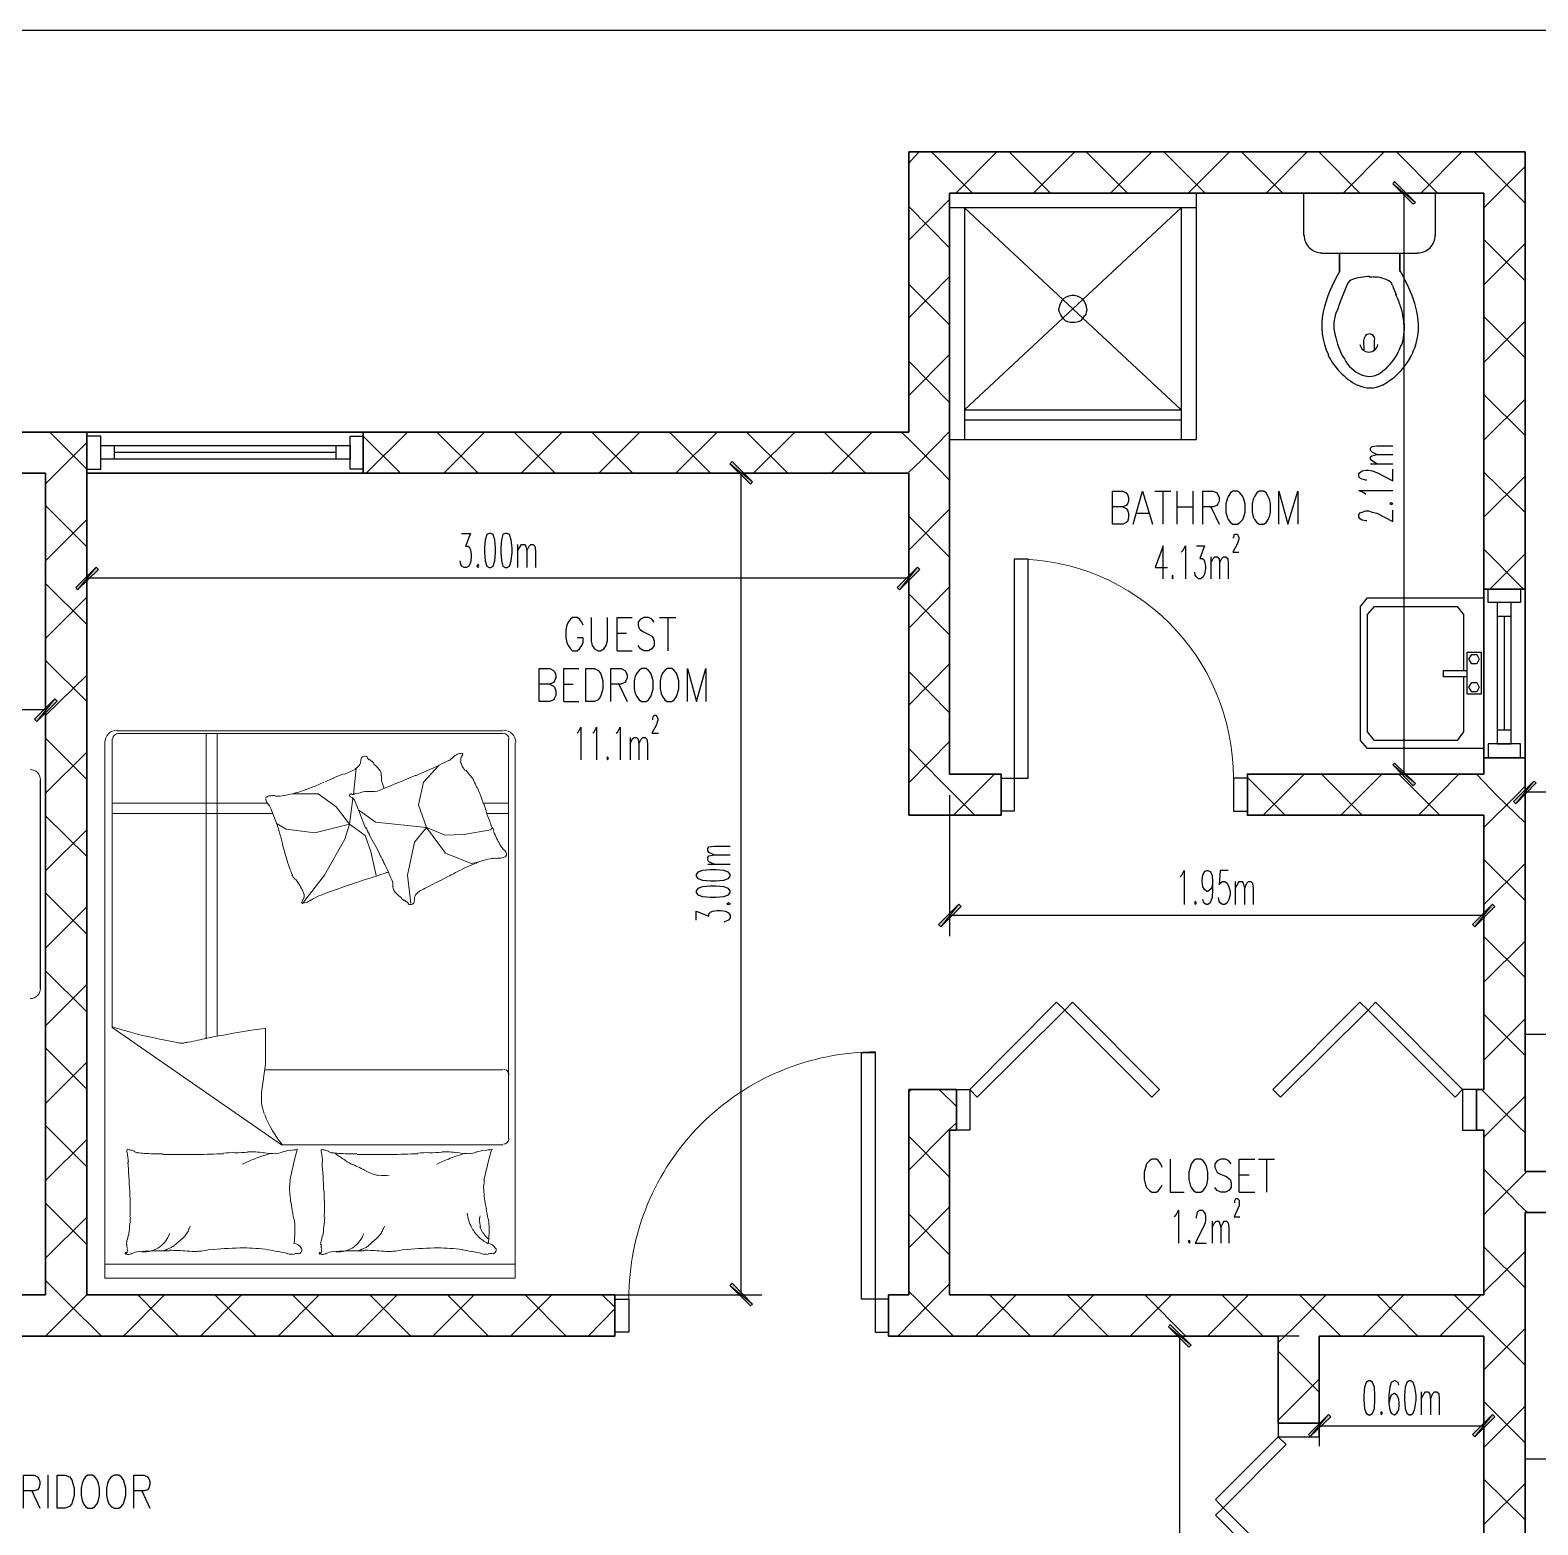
# Model space of a CAD drawing. Header units: millimetres. Extents: x -102235 to 28000, y -9692 to 28742.
# Drawn here: x -81317 to -70307, y 14596 to 25508 of the extents above; entities that cross this region are included whole.
import ezdxf

# ---------------------------------------------------------------- set-up
doc = ezdxf.new("R2010")
doc.units = ezdxf.units.MM
doc.header["$MEASUREMENT"] = 0
for name, color, linetype, lineweight in [('Drawing & Figure_Pen_No__1', 7, 'Continuous', 13), ('Drawing & Figure_Pen_No__141', 7, 'Continuous', 20), ('Drawing & Figure_Pen_No__41', 7, 'Continuous', 25), ('Drawing & Figure_Pen_No__7', 7, 'Continuous', 35)]:
    doc.layers.add(name, color=color, linetype=linetype, lineweight=lineweight)

msp = doc.modelspace()

# ---------------------------------------------------------------- hatches: boundary and pattern name
at = {"layer": 'Drawing & Figure_Pen_No__1', "linetype": 'Continuous', "lineweight": 0, "true_color": 0x000000}
for points in [[(-71200, 24251), (-71353, 24403), (-71365, 24386)], [(-71217, 24238), (-71200, 24251), (-71365, 24386)], [(-76043, 22210), (-76191, 22358), (-76208, 22341)], [(-76056, 22193), (-76043, 22210), (-76208, 22341)], [(-80835, 21588), (-80984, 21440), (-80971, 21423)], [(-80818, 21571), (-80835, 21588), (-80971, 21423)], [(-74985, 21440), (-74968, 21423), (-74837, 21588)], [(-74968, 21423), (-74820, 21571), (-74837, 21588)], [(-81284, 20479), (-81267, 20462), (-81136, 20627)], [(-81267, 20462), (-81119, 20610), (-81136, 20627)], [(-71353, 20157), (-71365, 20144), (-71200, 20009)], [(-71365, 20144), (-71217, 19992), (-71200, 20009)], [(-70337, 20026), (-70485, 19878), (-70468, 19861)], [(-70320, 20013), (-70337, 20026), (-70468, 19861)], [(-74536, 19128), (-74684, 18980), (-74667, 18963)], [(-74519, 19111), (-74536, 19128), (-74667, 18963)], [(-70785, 18980), (-70768, 18963), (-70637, 19128)], [(-70768, 18963), (-70620, 19111), (-70637, 19128)], [(-76191, 16360), (-76208, 16343), (-76043, 16207)], [(-76208, 16343), (-76056, 16195), (-76043, 16207)], [(-72839, 15907), (-72991, 16059), (-73004, 16042)], [(-72856, 15894), (-72839, 15907), (-73004, 16042)], [(-71835, 15403), (-71983, 15255), (-71971, 15238)], [(-71818, 15386), (-71835, 15403), (-71971, 15238)], [(-70785, 15255), (-70768, 15238), (-70637, 15403)], [(-70768, 15238), (-70620, 15386), (-70637, 15403)]]:
    msp.add_hatch(color=18, dxfattribs=at).paths.add_polyline_path(points)

# ---------------------------------------------------------------- linework, layer by layer
at = {"layer": 'Drawing & Figure_Pen_No__1', "linetype": 'Continuous', "flags": 128}
for points in [[(-71200, 24251), (-71365, 24386), (-71353, 24403)], [(-71217, 24238), (-71200, 24251), (-71365, 24386)], [(-76043, 22210), (-76208, 22341), (-76191, 22358)], [(-76056, 22193), (-76043, 22210), (-76208, 22341)], [(-80835, 21588), (-80971, 21423), (-80984, 21440)], [(-80818, 21571), (-80835, 21588), (-80971, 21423)], [(-74985, 21440), (-74968, 21423), (-74837, 21588)], [(-74968, 21423), (-74837, 21588), (-74820, 21571)], [(-81284, 20479), (-81267, 20462), (-81136, 20627)], [(-81267, 20462), (-81136, 20627), (-81119, 20610)], [(-71353, 20157), (-71365, 20144), (-71200, 20009)], [(-71365, 20144), (-71200, 20009), (-71217, 19992)], [(-70337, 20026), (-70468, 19861), (-70485, 19878)], [(-70320, 20013), (-70337, 20026), (-70468, 19861)], [(-74536, 19128), (-74667, 18963), (-74684, 18980)], [(-74519, 19111), (-74536, 19128), (-74667, 18963)], [(-70785, 18980), (-70768, 18963), (-70637, 19128)], [(-70768, 18963), (-70637, 19128), (-70620, 19111)], [(-76191, 16360), (-76208, 16343), (-76043, 16207)], [(-76208, 16343), (-76043, 16207), (-76056, 16195)], [(-72839, 15907), (-73004, 16042), (-72991, 16059)], [(-72856, 15894), (-72839, 15907), (-73004, 16042)], [(-71835, 15403), (-71971, 15238), (-71983, 15255)], [(-71818, 15386), (-71835, 15403), (-71971, 15238)], [(-70785, 15255), (-70768, 15238), (-70637, 15403)], [(-70768, 15238), (-70637, 15403), (-70620, 15386)]]:
    msp.add_lwpolyline(points, close=True, dxfattribs=at)
for points in [[(-72530, 20049, 0.414185), (-74128, 21647)], [(-80681, 20398, 0.414214), (-80772, 20307)], [(-80672, 20373, 0.414214), (-80713, 20333)], [(-77770, 20307, 0.414214), (-77861, 20398)], [(-77821, 20333, 0.414214), (-77861, 20373)], [(-78943, 20116, 0.296007), (-78901, 20179)], [(-78854, 20200, 0.296358), (-78884, 20206, 0.296358), (-78901, 20181)], [(-78846, 20187, 0.023181), (-78855, 20196)], [(-78848, 20188, 0.028797), (-78841, 20180)], [(-78838, 20183, 0.005727), (-78824, 20172)], [(-78807, 20158, 0.004362), (-78825, 20173)], [(-78776, 20120, 0.027523), (-78809, 20153)], [(-78331, 20143, 0.011241), (-78263, 20176)], [(-78263, 20174, 0.069404), (-78227, 20200)], [(-78196, 20222, 0.079743), (-78227, 20201)], [(-78167, 20229, 0.106412), (-78195, 20222)], [(-78177, 20171, 0.075546), (-78175, 20161)], [(-78172, 20192, 0.033519), (-78173, 20171)], [(-78173, 20163, 0.053477), (-78165, 20148)], [(-78163, 20209, 0.189932), (-78172, 20192)], [(-78156, 20222, 0.328628), (-78166, 20229)], [(-78164, 20210, 0.299554), (-78160, 20222)], [(-81242, 20036, 0.414214), (-81316, 20110)], [(-79098, 20050, 0.001512), (-79166, 20021)], [(-79030, 20079, 0.004746), (-79101, 20049)], [(-79027, 20075, 0.003835), (-78939, 20112)], [(-78758, 20096, 0.046219), (-78775, 20119)], [(-78754, 20065, 0.194133), (-78759, 20098)], [(-78753, 19965, 0.010786), (-78501, 20068)], [(-78750, 20064, 0.133742), (-78748, 20017)], [(-78168, 20145, 0.017835), (-78140, 20103)], [(-78135, 20105, 0.038392), (-78097, 20059)], [(-78077, 20030, 0.059512), (-78100, 20061)], [(-79491, 19916, 0.035464), (-79371, 19942)], [(-79373, 19941, 0.029441), (-79235, 19990)], [(-78978, 19932, 0.323551), (-78985, 19922, 0.323552), (-78978, 19912)], [(-78969, 19933, 0.103398), (-78977, 19931)], [(-78967, 19929, 0.053427), (-78952, 19929)], [(-78954, 19932, 0.030114), (-78908, 19941)], [(-78862, 19951, 0.031433), (-78906, 19942)], [(-78832, 19949, 0.053235), (-78863, 19948)], [(-78833, 19950, 0.055135), (-78804, 19951)], [(-78806, 19948, 0.056289), (-78755, 19961)], [(-78747, 20016, 0.005778), (-78732, 19972)], [(-78054, 19977, 0.035944), (-78078, 20027)], [(-77987, 19810, 0.011242), (-78051, 19978)], [(-79593, 19906, 0.255586), (-79599, 19898)], [(-79595, 19895, 0.223751), (-79586, 19870)], [(-79562, 19919, 0.081552), (-79594, 19908)], [(-79555, 19817, 0.101373), (-79588, 19868)], [(-79526, 19919, 0.071812), (-79560, 19919)], [(-79518, 19719, 0.005081), (-79557, 19820)], [(-79525, 19917, 0.069959), (-79490, 19917)], [(-78946, 19884, 0.224331), (-78974, 19909)], [(-79508, 19692, 0.019465), (-79517, 19719)], [(-77961, 19730, 0.006208), (-77988, 19807)], [(-77961, 19733, 0.010787), (-77945, 19689)], [(-79495, 19645, 0.010787), (-79508, 19691)], [(-79495, 19645, 0.006185), (-79474, 19567)], [(-78865, 19687, 0.033616), (-78839, 19636)], [(-78766, 19497, 0.01244), (-78840, 19634)], [(-77942, 19690, 0.019488), (-77931, 19664)], [(-77933, 19659, 0.005059), (-77887, 19562)], [(-79475, 19566, 0.011265), (-79423, 19392)], [(-78714, 19390, 0.008869), (-78767, 19497)], [(-77886, 19563, 0.101396), (-77849, 19516)], [(-77838, 19490, 0.223778), (-77849, 19514)], [(-77843, 19481, 0.255583), (-77838, 19490)], [(-79424, 19396, 0.035943), (-79403, 19343)], [(-78676, 19304, 0.011506), (-78713, 19388)], [(-78058, 19428, 0.029441), (-78191, 19368)], [(-77944, 19463, 0.035465), (-78061, 19428)], [(-77909, 19462, 0.069982), (-77944, 19460)], [(-77907, 19463, 0.071789), (-77872, 19466)], [(-77872, 19465, 0.081552), (-77841, 19478)], [(-79405, 19342, 0.059512), (-79384, 19310)], [(-79345, 19262, 0.038392), (-79380, 19310)], [(-78978, 19271, 0.00455), (-79153, 19209)], [(-78723, 19353, 0.01081), (-78982, 19269)], [(-78697, 19361, 0.025604), (-78720, 19356)], [(-78669, 19257, 0.133717), (-78675, 19305)], [(-78392, 19266, 0.004721), (-78324, 19300)], [(-78194, 19367, 0.001553), (-78258, 19333)], [(-79324, 19220, 0.017834), (-79348, 19264)], [(-79331, 19155, 0.189907), (-79320, 19172)], [(-79318, 19201, 0.053477), (-79324, 19216)], [(-79318, 19170, 0.033522), (-79316, 19191)], [(-79316, 19192, 0.075566), (-79317, 19202)], [(-79297, 19140, 0.079744), (-79264, 19159)], [(-79227, 19179, 0.06938), (-79264, 19157)], [(-79157, 19208, 0.011266), (-79227, 19180)], [(-78667, 19259, 0.194108), (-78659, 19227)], [(-78660, 19226, 0.046221), (-78641, 19205)], [(-78643, 19205, 0.027523), (-78606, 19174)], [(-78606, 19169, 0.004364), (-78588, 19155)], [(-78573, 19148, 0.00573), (-78587, 19158)], [(-78473, 19222, 0.296006), (-78511, 19156)], [(-78391, 19264, 0.003809), (-78475, 19222)], [(-79336, 19141, 0.328627), (-79327, 19133)], [(-79328, 19152, 0.299553), (-79332, 19141)], [(-79327, 19137, 0.106388), (-79298, 19141)], [(-78564, 19141, 0.028794), (-78572, 19148)], [(-78563, 19142, 0.023182), (-78553, 19133)], [(-78556, 19130, 0.296345), (-78526, 19127, 0.296346), (-78511, 19153)], [(-81316, 18438, 0.414214), (-81242, 18512)], [(-80714, 18231, 0.007862), (-80604, 18198)], [(-80601, 18197, 0.013135), (-80534, 18179)], [(-80534, 18178, 0.009589), (-80229, 18115)], [(-79833, 18185, 0.009492), (-80026, 18149)], [(-79597, 18222, 0.007887), (-79833, 18186)], [(-80233, 18114, 0.080684), (-80195, 18113)], [(-80193, 18116, 0.023829), (-80156, 18122)], [(-80027, 18148, 0.006615), (-80157, 18119)], [(-75144, 18049, 0.414214), (-76945, 16247)], [(-77821, 17882, 0.414214), (-77861, 17922)], [(-79625, 17772, 0.124044), (-79607, 17596)], [(-79604, 17593, 0.08527), (-79477, 17372)], [(-77861, 17376, 0.414214), (-77821, 17416)], [(-80609, 17334, 0.117016), (-80610, 17316)], [(-80599, 17243, 0.028339), (-80608, 17316)], [(-80604, 17338, 0.365635), (-80607, 17336)], [(-80577, 17331, 0.039737), (-80604, 17336)], [(-80551, 17320, 0.04831), (-80578, 17331)], [(-80549, 17318, 0.062976), (-80528, 17310)], [(-80530, 17315, 0.040578), (-80483, 17308)], [(-80483, 17308, 0.014359), (-80349, 17304)], [(-80347, 17300, 0.005464), (-80097, 17301)], [(-80097, 17300, 0.007141), (-79905, 17306)], [(-79905, 17310, 0.008774), (-79820, 17316)], [(-79727, 17317, 0.008172), (-79819, 17311)], [(-79615, 17311, 0.062495), (-79729, 17320)], [(-79626, 17287, 0.009731), (-79680, 17267)], [(-79572, 17305, 0.009731), (-79626, 17287)], [(-79613, 17314, 0.078634), (-79522, 17310)], [(-79524, 17305, 0.047829), (-79479, 17315)], [(-79419, 17331, 0.03448), (-79480, 17317)], [(-79365, 17336, 0.02359), (-79415, 17330)], [(-79366, 17335, 0.240128), (-79367, 17337, 0.240135), (-79369, 17338)], [(-79191, 17334, 0.117016), (-79192, 17316)], [(-79181, 17243, 0.028339), (-79190, 17316)], [(-79186, 17338, 0.365635), (-79188, 17336)], [(-79159, 17331, 0.039737), (-79186, 17336)], [(-79133, 17320, 0.04831), (-79160, 17331)], [(-79131, 17318, 0.062976), (-79109, 17310)], [(-79111, 17315, 0.040578), (-79065, 17308)], [(-79092, 17309, 0.016107), (-79014, 17256)], [(-79065, 17308, 0.014359), (-78931, 17304)], [(-78929, 17300, 0.005464), (-78679, 17301)], [(-78679, 17300, 0.007141), (-78487, 17306)], [(-78487, 17310, 0.008774), (-78402, 17316)], [(-78309, 17317, 0.008172), (-78401, 17311)], [(-78197, 17311, 0.062495), (-78311, 17320)], [(-78208, 17287, 0.009731), (-78262, 17267)], [(-78154, 17305, 0.009731), (-78208, 17287)], [(-78195, 17314, 0.078634), (-78104, 17310)], [(-78106, 17305, 0.047829), (-78061, 17315)], [(-78001, 17331, 0.03448), (-78062, 17317)], [(-77946, 17336, 0.02359), (-77997, 17330)], [(-77944, 17335, 0.240128), (-77944, 17337, 0.240135), (-77946, 17338)], [(-80590, 17032, 0.001963), (-80603, 17246)], [(-79724, 17249, 0.00798), (-79766, 17230)], [(-79680, 17267, 0.007955), (-79724, 17249)], [(-79172, 17032, 0.001963), (-79185, 17246)], [(-79015, 17255, 0.024597), (-78961, 17225)], [(-78961, 17228, 0.009468), (-78863, 17181)], [(-78863, 17178, 0.01594), (-78804, 17153)], [(-78305, 17249, 0.00798), (-78348, 17230)], [(-78262, 17267, 0.007955), (-78305, 17249)], [(-79424, 17071, 0.023302), (-79413, 16948)], [(-79417, 17110, 0.073042), (-79421, 17071)], [(-78804, 17155, 0.072535), (-78771, 17147)], [(-78768, 17148, 0.033305), (-78696, 17148)], [(-78006, 17071, 0.023302), (-77995, 16948)], [(-77999, 17110, 0.073042), (-78003, 17071)], [(-80587, 16964, 0.006209), (-80589, 17032)], [(-80588, 16845, 0.021814), (-80586, 16963)], [(-79169, 16964, 0.006209), (-79171, 17032)], [(-79170, 16845, 0.021814), (-79168, 16963)], [(-79411, 16947, 0.018314), (-79403, 16901)], [(-79392, 16828, 0.010978), (-79406, 16904)], [(-78125, 16872, 0.047517), (-78114, 16819)], [(-78031, 16853, 0.064155), (-78037, 16806)], [(-77993, 16947, 0.018314), (-77985, 16901)], [(-77973, 16828, 0.010978), (-77988, 16904)], [(-80598, 16706, 0.018818), (-80585, 16843)], [(-80172, 16727, 0.046796), (-80161, 16742)], [(-80164, 16743, 0.023181), (-80148, 16777)], [(-79383, 16760, 0.042282), (-79389, 16828)], [(-79389, 16653, 0.027211), (-79383, 16760)], [(-79180, 16706, 0.018818), (-79166, 16843)], [(-78754, 16727, 0.046796), (-78743, 16742)], [(-78745, 16743, 0.023181), (-78729, 16777)], [(-78114, 16819, 0.047542), (-78094, 16770)], [(-78094, 16770, 0.07738), (-78043, 16700)], [(-78033, 16806, 0.082132), (-78027, 16770)], [(-78032, 16771, 0.013232), (-78024, 16750)], [(-78024, 16753, 0.015461), (-78016, 16736)], [(-78014, 16736, 0.070294), (-77998, 16712)], [(-77965, 16760, 0.042282), (-77971, 16828)], [(-77971, 16653, 0.027211), (-77965, 16760)], [(-80608, 16677, 0.017331), (-80614, 16643)], [(-80610, 16646, 0.129694), (-80606, 16613)], [(-80607, 16677, 0.019321), (-80602, 16707)], [(-80432, 16596, 0.088143), (-80370, 16626)], [(-80370, 16626, 0.077549), (-80327, 16669)], [(-80327, 16669, 0.077548), (-80299, 16723)], [(-80293, 16618, 0.04867), (-80267, 16634)], [(-80265, 16635, 0.023686), (-80209, 16684)], [(-80208, 16684, 0.031218), (-80170, 16726)], [(-79336, 16613, 0.263365), (-79393, 16652)], [(-79190, 16677, 0.017331), (-79196, 16643)], [(-79192, 16646, 0.129694), (-79188, 16613)], [(-79189, 16677, 0.019321), (-79184, 16707)], [(-79014, 16596, 0.088143), (-78952, 16626)], [(-78952, 16626, 0.077549), (-78909, 16669)], [(-78909, 16669, 0.077548), (-78881, 16723)], [(-78870, 16618, 0.04867), (-78845, 16634)], [(-78847, 16635, 0.023686), (-78791, 16684)], [(-78790, 16684, 0.031218), (-78752, 16726)], [(-78043, 16700, 0.07738), (-77973, 16649)], [(-77996, 16708, 0.053693), (-77968, 16682)], [(-77918, 16613, 0.263365), (-77975, 16652)], [(-80616, 16584, 0.271073), (-80622, 16582, 0.271076), (-80623, 16576)], [(-80623, 16576, 0.215286), (-80620, 16572)], [(-80620, 16580, 0.363465), (-80608, 16586)], [(-80618, 16575, 0.07644), (-80604, 16571)], [(-80609, 16587, 0.191722), (-80609, 16610)], [(-80605, 16571, 0.153681), (-80571, 16579)], [(-80526, 16592, 0.111262), (-80571, 16577)], [(-80431, 16596, 0.014623), (-80526, 16590)], [(-80501, 16589, 0.08812), (-80432, 16596)], [(-80299, 16597, 0.010834), (-80429, 16595)], [(-80341, 16598, 0.027859), (-80293, 16619)], [(-80171, 16595, 0.018434), (-80299, 16601)], [(-80170, 16595, 0.032009), (-80096, 16593)], [(-80096, 16593, 0.033401), (-80056, 16597)], [(-79980, 16608, 0.017907), (-80056, 16597)], [(-79758, 16618, 0.026563), (-79980, 16606)], [(-79579, 16606, 0.032945), (-79758, 16618)], [(-79512, 16591, 0.035776), (-79580, 16605)], [(-79512, 16594, 0.031889), (-79436, 16578)], [(-79437, 16575, 0.036808), (-79390, 16571)], [(-79390, 16576, 0.049224), (-79354, 16579)], [(-79355, 16576, 0.23388), (-79335, 16591, 0.233879), (-79335, 16615)], [(-79198, 16584, 0.271073), (-79204, 16582, 0.271076), (-79205, 16576)], [(-79205, 16576, 0.215286), (-79202, 16572)], [(-79201, 16580, 0.363465), (-79189, 16586)], [(-79200, 16575, 0.07644), (-79186, 16571)], [(-79191, 16587, 0.191722), (-79191, 16610)], [(-79187, 16571, 0.153681), (-79153, 16579)], [(-79107, 16592, 0.111262), (-79153, 16577)], [(-79012, 16596, 0.014623), (-79108, 16590)], [(-79082, 16589, 0.08812), (-79014, 16596)], [(-78881, 16597, 0.010834), (-79011, 16595)], [(-78918, 16598, 0.027859), (-78871, 16619)], [(-78752, 16595, 0.018434), (-78881, 16601)], [(-78752, 16595, 0.032009), (-78678, 16593)], [(-78678, 16593, 0.033401), (-78638, 16597)], [(-78562, 16608, 0.017907), (-78637, 16597)], [(-78340, 16618, 0.026563), (-78562, 16606)], [(-78160, 16606, 0.032945), (-78340, 16618)], [(-78094, 16591, 0.035776), (-78162, 16605)], [(-78094, 16594, 0.031889), (-78018, 16578)], [(-78019, 16575, 0.036808), (-77972, 16571)], [(-77972, 16576, 0.049224), (-77936, 16579)], [(-77936, 16576, 0.23388), (-77917, 16591, 0.233879), (-77917, 16615)]]:
    msp.add_lwpolyline(points, format="xyb", dxfattribs=at)
at = {"layer": 'Drawing & Figure_Pen_No__141', "linetype": 'Continuous', "flags": 128}
for points in [[(-74900, 24538), (-74862, 24581)], [(-74862, 24581), (-74824, 24619)], [(-74435, 24318), (-74735, 24619)], [(-74557, 24318), (-74257, 24619)], [(-73867, 24318), (-74168, 24619)], [(-73990, 24318), (-73689, 24619)], [(-73304, 24318), (-73605, 24619)], [(-73427, 24318), (-73126, 24619)], [(-72737, 24318), (-73038, 24619)], [(-72860, 24318), (-72559, 24619)], [(-72170, 24318), (-72470, 24619)], [(-72292, 24318), (-71992, 24619)], [(-71607, 24318), (-71907, 24619)], [(-71729, 24318), (-71429, 24619)], [(-71039, 24318), (-71340, 24619)], [(-71162, 24318), (-70862, 24619)], [(-70586, 24433), (-70773, 24619)], [(-70701, 24212), (-70400, 24513)], [(-70400, 24246), (-70586, 24433)], [(-74900, 23975), (-74604, 24272)], [(-74604, 23920), (-74900, 24221)], [(-70400, 23679), (-70701, 23980)], [(-70701, 23649), (-70400, 23950)], [(-74900, 23408), (-74604, 23709)], [(-74604, 23357), (-74900, 23654)], [(-70400, 23116), (-70701, 23417)], [(-70701, 23082), (-70400, 23383)], [(-74900, 22841), (-74604, 23141)], [(-74604, 22790), (-74900, 23091)], [(-70400, 22549), (-70701, 22849)], [(-70701, 22515), (-70400, 22815)], [(-81039, 22439), (-81174, 22574)], [(-80903, 22574), (-78884, 22574)], [(-78863, 22274), (-78562, 22574)], [(-78046, 22274), (-78346, 22574)], [(-78295, 22274), (-77999, 22574)], [(-77483, 22274), (-77783, 22574)], [(-77732, 22274), (-77432, 22574)], [(-76915, 22274), (-77216, 22574)], [(-77165, 22274), (-76864, 22574)], [(-76348, 22274), (-76649, 22574)], [(-76602, 22274), (-76301, 22574)], [(-75785, 22274), (-76086, 22574)], [(-76035, 22274), (-75734, 22574)], [(-75218, 22274), (-75518, 22574)], [(-75467, 22274), (-75167, 22574)], [(-74871, 22494), (-74955, 22574)], [(-74900, 22282), (-74811, 22367), (-74604, 22578)], [(-81204, 22197), (-80903, 22498)], [(-78613, 22274), (-78884, 22545)], [(-74604, 22223), (-74693, 22316), (-74871, 22494)], [(-80903, 22303), (-81039, 22439)], [(-80903, 22274), (-78884, 22274)], [(-74904, 22274), (-74900, 22282)], [(-70400, 21986), (-70701, 22282)], [(-70701, 21952), (-70400, 22252)], [(-80903, 21736), (-81204, 22037)], [(-81204, 21634), (-80903, 21935)], [(-74900, 21711), (-74604, 22011)], [(-74604, 21660), (-74900, 21960)], [(-70413, 21427), (-70701, 21719)], [(-70658, 21427), (-70400, 21685)], [(-80903, 21169), (-81204, 21469)], [(-81204, 21067), (-80903, 21368)], [(-74900, 21143), (-74604, 21444)], [(-74604, 21093), (-74900, 21393)], [(-70701, 21427), (-70701, 20195)], [(-70400, 21427), (-70400, 20195)], [(-80903, 20606), (-81204, 20906)], [(-74900, 20580), (-74604, 20881)], [(-74604, 20525), (-74900, 20826)], [(-81204, 20504), (-80903, 20800)], [(-80683, 20394), (-77864, 20394)], [(-77864, 20373), (-80674, 20373)], [(-80031, 20373), (-80031, 18146)], [(-79951, 20373), (-79951, 18163)], [(-80903, 20038), (-81204, 20339)], [(-77775, 16398), (-80772, 16398), (-80772, 20305)], [(-80717, 20331), (-80717, 18227)], [(-77825, 17414), (-77825, 20331)], [(-77775, 20305), (-77775, 16398)], [(-74900, 20013), (-74604, 20314)], [(-74659, 20017), (-74900, 20263)], [(-81204, 19937), (-80903, 20237)], [(-78956, 19928), (-78935, 20119)], [(-78503, 20064), (-78333, 20140)], [(-78444, 20017), (-78333, 20140)], [(-74574, 19776), (-74274, 20077)], [(-72153, 19776), (-72428, 20051)], [(-72314, 19776), (-72013, 20077)], [(-71590, 19776), (-71886, 20077)], [(-71746, 19776), (-71446, 20077)], [(-71022, 19776), (-71323, 20077)], [(-71179, 19776), (-70883, 20077)], [(-70650, 19966), (-70756, 20077)], [(-79214, 19933), (-79400, 19933)], [(-79235, 19988), (-79172, 20017)], [(-79083, 19839), (-79214, 19933)], [(-78482, 19852), (-78444, 20017)], [(-74418, 19776), (-74659, 20017)], [(-70701, 19687), (-70464, 19924), (-70400, 19988)], [(-70400, 19721), (-70608, 19924), (-70650, 19966)], [(-80717, 19865), (-79591, 19865)], [(-79019, 19602), (-78985, 19712), (-79083, 19839)], [(-78985, 19712), (-78960, 19899)], [(-78867, 19683), (-78913, 19797), (-78947, 19882)], [(-78562, 19340), (-78511, 19581), (-78422, 19687), (-78482, 19852)], [(-78012, 19865), (-77825, 19865)], [(-80903, 19475), (-81204, 19772)], [(-80717, 19789), (-79544, 19789)], [(-79447, 19674), (-79519, 19717)], [(-78985, 19712), (-79239, 19649)], [(-78985, 19712), (-78871, 19628)], [(-78892, 19797), (-78918, 19814)], [(-78795, 19725), (-78892, 19797)], [(-78422, 19687), (-78795, 19725)], [(-77982, 19789), (-77825, 19789)], [(-81204, 19370), (-80903, 19670)], [(-79239, 19649), (-79447, 19674)], [(-79167, 19340), (-79019, 19602)], [(-78871, 19628), (-78829, 19513), (-78791, 19336)], [(-78283, 19501), (-78422, 19687), (-78287, 19632)], [(-78287, 19632), (-78151, 19636)], [(-78151, 19636), (-77952, 19670)], [(-77952, 19670), (-77948, 19683)], [(-78283, 19501), (-78096, 19425)], [(-78096, 19425), (-78046, 19433)], [(-70400, 19154), (-70701, 19454)], [(-70701, 19124), (-70400, 19425)], [(-79328, 19132), (-79167, 19340)], [(-78537, 19132), (-78562, 19340)], [(-78325, 19298), (-78261, 19331)], [(-80903, 18908), (-81204, 19209)], [(-81204, 18807), (-80903, 19107)], [(-70400, 18591), (-70701, 18891)], [(-70701, 18557), (-70400, 18857)], [(-80903, 18341), (-81204, 18641)], [(-81204, 18239), (-80903, 18540)], [(-70400, 18023), (-70701, 18324)], [(-70701, 17989), (-70400, 18290)], [(-79481, 17371), (-80717, 18227)], [(-79625, 17769), (-79599, 17960), (-79599, 18218)], [(-80903, 17778), (-81204, 18078)], [(-81204, 17672), (-80903, 17973)], [(-77864, 17918), (-79603, 17918)], [(-74900, 17752), (-74892, 17765)], [(-74892, 17765), (-74879, 17774)], [(-74553, 17651), (-74680, 17774)], [(-70692, 17748), (-70718, 17774)], [(-70701, 17426), (-70574, 17553), (-70400, 17727)], [(-70400, 17460), (-70434, 17490), (-70692, 17748)], [(-80903, 17211), (-81204, 17511)], [(-74608, 17481), (-74553, 17532)], [(-81204, 17109), (-80903, 17410)], [(-74900, 17185), (-74608, 17481)], [(-74604, 17134), (-74900, 17435)], [(-79481, 17371), (-77864, 17371)], [(-79366, 17333), (-79383, 17274), (-79421, 17109)], [(-77948, 17333), (-77965, 17274), (-78003, 17109)], [(-70455, 16944), (-70481, 16973), (-70701, 17194)], [(-70413, 17151), (-70387, 17177)], [(-70701, 16859), (-70675, 16889), (-70413, 17151)], [(-80903, 16643), (-81204, 16944)], [(-74900, 16618), (-74604, 16918)], [(-74604, 16567), (-74900, 16868)], [(-70383, 16876), (-70455, 16944)], [(-81204, 16542), (-80903, 16842)], [(-70400, 16326), (-70701, 16626)], [(-70701, 16296), (-70400, 16592)], [(-77775, 16499), (-80772, 16499)], [(-81034, 16211), (-81204, 16381)], [(-74849, 16250), (-74900, 16300)], [(-74756, 16203), (-74604, 16355)], [(-81204, 15974), (-81051, 16127), (-80903, 16275)], [(-80797, 15974), (-81034, 16211)], [(-80636, 15974), (-80336, 16275)], [(-80234, 15974), (-80531, 16275)], [(-80073, 15974), (-79773, 16275)], [(-79667, 15974), (-79968, 16275)], [(-79506, 15974), (-79206, 16275)], [(-79100, 15974), (-79400, 16275)], [(-78939, 15974), (-78638, 16275)], [(-78537, 15974), (-78837, 16275)], [(-78376, 15974), (-78075, 16275)], [(-77969, 15974), (-78270, 16275)], [(-77809, 15974), (-77508, 16275)], [(-77402, 15974), (-77703, 16275)], [(-77047, 16186), (-77140, 16275)], [(-74981, 15974), (-74756, 16203)], [(-74574, 15974), (-74752, 16152), (-74849, 16250)], [(-74413, 15974), (-74117, 16275)], [(-74011, 15974), (-74312, 16275)], [(-73850, 15974), (-73550, 16275)], [(-73444, 15974), (-73745, 16275)], [(-73283, 15974), (-72983, 16275)], [(-72877, 15974), (-73177, 16275)], [(-72720, 15974), (-72419, 16275)], [(-72314, 15974), (-72614, 16275)], [(-72102, 16025), (-72051, 16076), (-71852, 16275)], [(-71746, 15974), (-72047, 16275)], [(-71586, 15974), (-71285, 16275)], [(-71183, 15974), (-71480, 16275)], [(-71022, 15974), (-70722, 16275)], [(-70675, 16034), (-70917, 16275)], [(-77241, 15974), (-77047, 16173)], [(-72204, 15928), (-72102, 16025)], [(-70701, 15729), (-70400, 16029)], [(-70400, 15763), (-70675, 16034)], [(-71903, 15564), (-72204, 15864)], [(-72204, 15361), (-71903, 15661)], [(-70400, 15195), (-70701, 15496)], [(-70701, 15162), (-70400, 15462)], [(-70400, 14632), (-70701, 14929)], [(-70701, 14599), (-70400, 14899)]]:
    msp.add_lwpolyline(points, dxfattribs=at)
at = {"layer": 'Drawing & Figure_Pen_No__41', "linetype": 'Continuous', "flags": 128}
for points in [[(-98002, 25508), (-66302, 25508)], [(-72017, 24009), (-72017, 24318), (-71056, 24318), (-71056, 24009)], [(-70853, 24318), (-71433, 24318)], [(-71285, 24318), (-71285, 20077)], [(-72800, 24212), (-74604, 24212)], [(-74494, 24212), (-74494, 22519)], [(-72911, 24212), (-74494, 22735), (-72911, 22735), (-74494, 24212)], [(-72911, 24212), (-72911, 22519)], [(-71188, 23878), (-71886, 23878)], [(-71755, 23747), (-71755, 23878)], [(-71315, 23747), (-71315, 23878), (-71755, 23878), (-71755, 23747)], [(-71315, 23878), (-71315, 23747)], [(-71514, 23704), (-71539, 23704)], [(-71581, 23247), (-71577, 23167)], [(-71501, 23171), (-71501, 23247)], [(-74494, 22663), (-72911, 22663)], [(-80700, 22375), (-80700, 22477)], [(-79083, 22375), (-79083, 22477)], [(-71484, 22409), (-71518, 22426), (-71530, 22439), (-71530, 22456), (-71518, 22468), (-71484, 22473), (-71365, 22473)], [(-80700, 22426), (-79083, 22426)], [(-71484, 22341), (-71518, 22363), (-71530, 22371), (-71530, 22392), (-71518, 22401), (-71484, 22409), (-71365, 22409)], [(-82402, 22274), (-81204, 22274), (-81204, 16275)], [(-77220, 22274), (-75975, 22274)], [(-76124, 16275), (-76124, 22274)], [(-71556, 22223), (-71564, 22223), (-71590, 22231), (-71602, 22236), (-71615, 22248), (-71615, 22274), (-71602, 22282), (-71590, 22291), (-71564, 22295), (-71543, 22295), (-71518, 22291), (-71484, 22278), (-71365, 22219), (-71365, 22303)], [(-71530, 22341), (-71365, 22341)], [(-73338, 22028), (-73313, 22015), (-73304, 22003), (-73296, 21982), (-73296, 21948), (-73304, 21922), (-73313, 21914), (-73338, 21901), (-73414, 21901), (-73414, 22142), (-73338, 22142), (-73313, 22130), (-73304, 22117), (-73296, 22096), (-73296, 22070), (-73304, 22049), (-73313, 22037), (-73338, 22028), (-73414, 22028)], [(-73262, 21901), (-73194, 22142), (-73122, 21901)], [(-73105, 22142), (-72987, 22142)], [(-73046, 22142), (-73046, 21901)], [(-72944, 22142), (-72944, 21901)], [(-72826, 22142), (-72826, 21901)], [(-72754, 21901), (-72754, 22142), (-72678, 22142), (-72652, 22130), (-72644, 22117), (-72635, 22096), (-72635, 22070), (-72644, 22049), (-72652, 22037), (-72678, 22028), (-72754, 22028)], [(-72199, 21901), (-72199, 22142), (-72132, 21901), (-72060, 22142), (-72060, 21901)], [(-71564, 22117), (-71577, 22130), (-71615, 22147), (-71365, 22147)], [(-81204, 22125), (-81204, 20394)], [(-80903, 22125), (-80903, 21355)], [(-74900, 22125), (-74900, 21355)], [(-72944, 22028), (-72826, 22028)], [(-72695, 22028), (-72635, 21901)], [(-73237, 21982), (-73148, 21982)], [(-71556, 21926), (-71564, 21926), (-71590, 21931), (-71602, 21939), (-71615, 21952), (-71615, 21973), (-71602, 21986), (-71590, 21990), (-71564, 21998), (-71543, 21998), (-71518, 21990), (-71484, 21982), (-71365, 21922), (-71365, 22003)], [(-78168, 21833), (-78101, 21833), (-78139, 21740), (-78118, 21740), (-78109, 21728), (-78101, 21715), (-78096, 21681), (-78096, 21656), (-78101, 21622), (-78113, 21596), (-78130, 21584), (-78147, 21584), (-78168, 21596), (-78173, 21609), (-78177, 21634)], [(-72530, 21799), (-72530, 21804), (-72525, 21816), (-72525, 21825), (-72517, 21829), (-72504, 21829), (-72500, 21825), (-72496, 21816), (-72491, 21804), (-72491, 21791), (-72496, 21778), (-72500, 21761), (-72534, 21698), (-72491, 21698)], [(-77758, 21753), (-77758, 21584)], [(-77758, 21706), (-77737, 21740), (-77728, 21753), (-77707, 21753), (-77698, 21740), (-77690, 21706), (-77690, 21584)], [(-77690, 21706), (-77673, 21740), (-77660, 21753), (-77643, 21753), (-77631, 21740), (-77626, 21706), (-77626, 21584)], [(-73042, 21503), (-73042, 21744), (-73101, 21584), (-73012, 21584)], [(-72911, 21698), (-72898, 21711), (-72881, 21744), (-72881, 21503)], [(-72800, 21744), (-72741, 21744), (-72775, 21651), (-72758, 21651), (-72745, 21643), (-72741, 21630), (-72733, 21596), (-72733, 21575), (-72741, 21537), (-72750, 21516), (-72767, 21503), (-72784, 21503), (-72800, 21516), (-72809, 21529), (-72813, 21550)], [(-72695, 21664), (-72695, 21503)], [(-72695, 21617), (-72678, 21651), (-72665, 21664), (-72648, 21664), (-72635, 21651), (-72631, 21617), (-72631, 21503)], [(-72631, 21617), (-72614, 21651), (-72602, 21664), (-72585, 21664), (-72572, 21651), (-72568, 21617), (-72568, 21503)], [(-74900, 21507), (-80903, 21507)], [(-70849, 20788), (-70849, 20386), (-70895, 20322), (-71501, 20322), (-71552, 20386), (-71552, 21241), (-71501, 21300), (-70895, 21300), (-70849, 21241), (-70849, 20834)], [(-77279, 21164), (-77288, 21186), (-77305, 21207), (-77322, 21220), (-77356, 21220), (-77372, 21207), (-77389, 21186), (-77398, 21164), (-77406, 21131), (-77406, 21071), (-77398, 21037), (-77389, 21016), (-77372, 20991), (-77356, 20978), (-77322, 20978), (-77305, 20991), (-77288, 21016), (-77279, 21037), (-77279, 21071), (-77322, 21071)], [(-77220, 21220), (-77220, 21050), (-77212, 21016), (-77195, 20991), (-77169, 20978), (-77152, 20978), (-77127, 20991), (-77110, 21016), (-77102, 21050), (-77102, 21220)], [(-77030, 20978), (-77030, 21220), (-76920, 21220)], [(-76759, 21186), (-76776, 21207), (-76801, 21220), (-76835, 21220), (-76860, 21207), (-76877, 21186), (-76877, 21164), (-76869, 21139), (-76860, 21131), (-76843, 21118), (-76793, 21093), (-76776, 21084), (-76767, 21071), (-76759, 21050), (-76759, 21016), (-76776, 20991), (-76801, 20978), (-76835, 20978), (-76860, 20991), (-76877, 21016)], [(-76721, 21220), (-76602, 21220)], [(-76661, 21220), (-76661, 20978)], [(-70502, 21228), (-70603, 21228)], [(-70553, 21228), (-70553, 20398)], [(-77030, 21105), (-76962, 21105)], [(-77030, 20978), (-76920, 20978)], [(-77521, 20733), (-77495, 20720), (-77487, 20712), (-77478, 20686), (-77478, 20652), (-77487, 20631), (-77495, 20618), (-77521, 20606), (-77601, 20606), (-77601, 20847), (-77521, 20847), (-77495, 20834), (-77487, 20826), (-77478, 20800), (-77478, 20779), (-77487, 20758), (-77495, 20745), (-77521, 20733), (-77601, 20733)], [(-77419, 20606), (-77419, 20847), (-77309, 20847)], [(-77076, 20606), (-77076, 20847), (-77000, 20847), (-76975, 20834), (-76966, 20826), (-76958, 20800), (-76958, 20779), (-76966, 20758), (-76975, 20745), (-77000, 20733), (-77076, 20733)], [(-76517, 20606), (-76517, 20847), (-76450, 20606), (-76382, 20847), (-76382, 20606)], [(-70824, 20788), (-70997, 20788), (-70997, 20834), (-70824, 20834)], [(-77419, 20733), (-77351, 20733)], [(-77017, 20733), (-76958, 20606)], [(-77419, 20606), (-77309, 20606)], [(-81204, 20546), (-87202, 20546)], [(-76771, 20474), (-76771, 20483), (-76767, 20496), (-76763, 20500), (-76759, 20508), (-76746, 20508), (-76742, 20500), (-76737, 20496), (-76733, 20483), (-76733, 20470), (-76737, 20458), (-76742, 20436), (-76776, 20377), (-76729, 20377)], [(-77322, 20377), (-77313, 20386), (-77296, 20419), (-77296, 20182)], [(-77207, 20377), (-77199, 20386), (-77182, 20419), (-77182, 20182)], [(-77038, 20377), (-77025, 20386), (-77008, 20419), (-77008, 20182)], [(-70502, 20398), (-70603, 20398)], [(-76936, 20343), (-76936, 20182)], [(-76936, 20297), (-76920, 20331), (-76907, 20343), (-76890, 20343), (-76877, 20331), (-76873, 20297), (-76873, 20182)], [(-76873, 20297), (-76856, 20331), (-76843, 20343), (-76826, 20343), (-76814, 20331), (-76809, 20297), (-76809, 20182)], [(-70853, 20077), (-71433, 20077)], [(-70400, 19327), (-70400, 20093)], [(-81242, 18510), (-81242, 20034)], [(-66603, 19945), (-70400, 19945)], [(-74604, 19924), (-74604, 18895)], [(-70701, 19624), (-70701, 18895)], [(-76323, 19488), (-76361, 19505), (-76369, 19518), (-76369, 19535), (-76361, 19547), (-76323, 19552), (-76204, 19552)], [(-76323, 19420), (-76361, 19437), (-76369, 19450), (-76369, 19467), (-76361, 19480), (-76323, 19488), (-76204, 19488)], [(-76369, 19420), (-76204, 19420)], [(-72919, 19327), (-72906, 19340), (-72889, 19374), (-72889, 19124)], [(-72682, 19293), (-72686, 19255), (-72699, 19234), (-72716, 19221), (-72724, 19221), (-72741, 19234), (-72754, 19255), (-72758, 19293), (-72758, 19306), (-72754, 19340), (-72741, 19365), (-72724, 19374), (-72716, 19374), (-72699, 19365), (-72686, 19340), (-72682, 19293), (-72682, 19234), (-72686, 19175), (-72699, 19137), (-72716, 19124), (-72729, 19124), (-72745, 19137), (-72754, 19162)], [(-72568, 19374), (-72627, 19374), (-72635, 19268), (-72627, 19281), (-72610, 19293), (-72593, 19293), (-72576, 19281), (-72563, 19255), (-72555, 19221), (-72555, 19196), (-72563, 19162), (-72576, 19137), (-72593, 19124), (-72610, 19124), (-72627, 19137), (-72635, 19149), (-72640, 19175)], [(-72517, 19293), (-72517, 19124)], [(-72517, 19243), (-72496, 19281), (-72487, 19293), (-72466, 19293), (-72458, 19281), (-72449, 19243), (-72449, 19124)], [(-72449, 19243), (-72432, 19281), (-72419, 19293), (-72403, 19293), (-72390, 19281), (-72386, 19243), (-72386, 19124)], [(-76454, 19010), (-76454, 19077), (-76361, 19039), (-76361, 19056), (-76348, 19069), (-76335, 19077), (-76301, 19082), (-76276, 19082), (-76238, 19077), (-76217, 19065), (-76204, 19048), (-76204, 19027), (-76217, 19010), (-76229, 19005), (-76251, 18997)], [(-70701, 19044), (-74604, 19044)], [(-66603, 18176), (-70400, 18176)], [(-73050, 17206), (-73059, 17232), (-73076, 17253), (-73093, 17266), (-73126, 17266), (-73143, 17253), (-73165, 17232), (-73173, 17206), (-73181, 17172), (-73181, 17117), (-73173, 17079), (-73165, 17058), (-73143, 17037), (-73126, 17024), (-73093, 17024), (-73076, 17037), (-73059, 17058), (-73050, 17079)], [(-72991, 17266), (-72991, 17024), (-72889, 17024)], [(-72546, 17232), (-72563, 17253), (-72589, 17266), (-72623, 17266), (-72648, 17253), (-72665, 17232), (-72665, 17206), (-72657, 17185), (-72648, 17172), (-72631, 17160), (-72580, 17139), (-72563, 17126), (-72555, 17117), (-72546, 17092), (-72546, 17058), (-72563, 17037), (-72589, 17024), (-72623, 17024), (-72648, 17037), (-72665, 17058)], [(-72487, 17024), (-72487, 17266), (-72373, 17266)], [(-72348, 17266), (-72229, 17266)], [(-72288, 17266), (-72288, 17024)], [(-72487, 17151), (-72415, 17151)], [(-72521, 16948), (-72521, 16952), (-72521, 16965), (-72517, 16969), (-72513, 16978), (-72500, 16978), (-72491, 16969), (-72487, 16965), (-72487, 16952), (-72487, 16940), (-72487, 16927), (-72496, 16910), (-72525, 16846), (-72483, 16846)], [(-72487, 17024), (-72373, 17024)], [(-72961, 16846), (-72949, 16859), (-72932, 16893), (-72932, 16652)], [(-72800, 16834), (-72800, 16846), (-72796, 16868), (-72792, 16880), (-72779, 16893), (-72754, 16893), (-72745, 16880), (-72737, 16868), (-72733, 16846), (-72733, 16825), (-72737, 16800), (-72750, 16766), (-72809, 16652), (-72729, 16652)], [(-72686, 16813), (-72686, 16652)], [(-72686, 16766), (-72669, 16800), (-72657, 16813), (-72640, 16813), (-72631, 16800), (-72623, 16766), (-72623, 16652)], [(-72623, 16766), (-72606, 16800), (-72597, 16813), (-72580, 16813), (-72568, 16800), (-72563, 16766), (-72563, 16652)], [(-81204, 16275), (-83600, 16275)], [(-77220, 16275), (-75975, 16275)], [(-72051, 15974), (-73071, 15974)], [(-72923, 15974), (-72923, 12478)], [(-71903, 15826), (-71903, 15170)], [(-70701, 15826), (-70701, 15170)], [(-71323, 15615), (-71327, 15636), (-71348, 15648), (-71357, 15648), (-71378, 15636), (-71387, 15602), (-71395, 15543), (-71395, 15483), (-71387, 15437), (-71378, 15411), (-71357, 15399), (-71353, 15399), (-71336, 15411), (-71323, 15437), (-71319, 15471), (-71319, 15483), (-71323, 15517), (-71336, 15543), (-71353, 15555), (-71357, 15555), (-71378, 15543), (-71387, 15517), (-71395, 15483)], [(-71158, 15568), (-71158, 15399)], [(-71158, 15517), (-71137, 15555), (-71128, 15568), (-71107, 15568), (-71099, 15555), (-71090, 15517), (-71090, 15399)], [(-71090, 15517), (-71073, 15555), (-71061, 15568), (-71044, 15568), (-71031, 15555), (-71027, 15517), (-71027, 15399)], [(-71903, 15318), (-70701, 15318)], [(-81365, 14717), (-81365, 14958), (-81288, 14958), (-81263, 14946), (-81254, 14933), (-81246, 14912), (-81246, 14891), (-81254, 14865), (-81263, 14853), (-81288, 14844), (-81365, 14844)], [(-81187, 14958), (-81187, 14717)], [(-80560, 14717), (-80560, 14958), (-80484, 14958), (-80459, 14946), (-80450, 14933), (-80442, 14912), (-80442, 14891), (-80450, 14865), (-80459, 14853), (-80484, 14844), (-80560, 14844)], [(-81305, 14844), (-81246, 14717)], [(-80501, 14844), (-80442, 14717)]]:
    msp.add_lwpolyline(points, dxfattribs=at)
for points in [[(-72800, 24318), (-74604, 24318), (-74604, 22519), (-72800, 22519)], [(-73702, 23374), (-73719, 23374), (-73740, 23379), (-73757, 23387), (-73770, 23400), (-73783, 23417), (-73791, 23429), (-73800, 23450), (-73804, 23467), (-73800, 23489), (-73795, 23506), (-73787, 23522), (-73778, 23539), (-73766, 23552), (-73749, 23561), (-73732, 23569), (-73711, 23573), (-73694, 23573), (-73673, 23569), (-73656, 23561), (-73639, 23552), (-73626, 23539), (-73618, 23522), (-73609, 23506), (-73605, 23489), (-73601, 23467), (-73605, 23450), (-73609, 23429), (-73622, 23417), (-73634, 23400), (-73647, 23387), (-73664, 23379), (-73685, 23374)], [(-80801, 22545), (-80903, 22545), (-80903, 22303), (-80801, 22303)], [(-80801, 22375), (-80801, 22477), (-78981, 22477), (-78981, 22375)], [(-78981, 22545), (-78884, 22545), (-78884, 22303), (-78981, 22303)], [(-72534, 22142), (-72551, 22130), (-72568, 22104), (-72576, 22083), (-72585, 22049), (-72585, 21990), (-72576, 21956), (-72568, 21935), (-72551, 21914), (-72534, 21901), (-72500, 21901), (-72483, 21914), (-72462, 21935), (-72453, 21956), (-72445, 21990), (-72445, 22049), (-72453, 22083), (-72462, 22104), (-72483, 22130), (-72500, 22142)], [(-72343, 22142), (-72360, 22130), (-72377, 22104), (-72386, 22083), (-72394, 22049), (-72394, 21990), (-72386, 21956), (-72377, 21935), (-72360, 21914), (-72343, 21901), (-72309, 21901), (-72292, 21914), (-72276, 21935), (-72267, 21956), (-72259, 21990), (-72259, 22049), (-72267, 22083), (-72276, 22104), (-72292, 22130), (-72309, 22142)], [(-71387, 22049), (-71378, 22045), (-71365, 22049), (-71378, 22058)], [(-77965, 21833), (-77982, 21825), (-77995, 21787), (-77999, 21728), (-77999, 21694), (-77995, 21634), (-77982, 21596), (-77965, 21584), (-77952, 21584), (-77936, 21596), (-77923, 21634), (-77919, 21694), (-77919, 21728), (-77923, 21787), (-77936, 21825), (-77952, 21833)], [(-77847, 21833), (-77864, 21825), (-77876, 21787), (-77880, 21728), (-77880, 21694), (-77876, 21634), (-77864, 21596), (-77847, 21584), (-77834, 21584), (-77817, 21596), (-77804, 21634), (-77796, 21694), (-77796, 21728), (-77804, 21787), (-77817, 21825), (-77834, 21833)], [(-78046, 21609), (-78054, 21596), (-78046, 21584), (-78041, 21596)], [(-74130, 20047), (-74028, 20047), (-74028, 21647), (-74130, 21647)], [(-72974, 21529), (-72978, 21516), (-72974, 21503), (-72970, 21516)], [(-70701, 20263), (-71552, 20263), (-71602, 20322), (-71602, 21300), (-71552, 21363), (-70701, 21363)], [(-70671, 21330), (-70671, 21427), (-70434, 21427), (-70434, 21330)], [(-70502, 21330), (-70603, 21330), (-70603, 20297), (-70502, 20297)], [(-70722, 20661), (-70824, 20661), (-70824, 20966), (-70722, 20966)], [(-70735, 20915), (-70752, 20881), (-70790, 20881), (-70811, 20915), (-70790, 20949), (-70752, 20949)], [(-77258, 20606), (-77258, 20847), (-77195, 20847), (-77169, 20834), (-77152, 20813), (-77144, 20792), (-77135, 20758), (-77135, 20699), (-77144, 20665), (-77152, 20644), (-77169, 20618), (-77195, 20606)], [(-76852, 20847), (-76869, 20834), (-76886, 20813), (-76898, 20792), (-76907, 20758), (-76907, 20699), (-76898, 20665), (-76886, 20644), (-76869, 20618), (-76852, 20606), (-76818, 20606), (-76801, 20618), (-76784, 20644), (-76776, 20665), (-76767, 20699), (-76767, 20758), (-76776, 20792), (-76784, 20813), (-76801, 20834), (-76818, 20847)], [(-76666, 20847), (-76682, 20834), (-76699, 20813), (-76708, 20792), (-76716, 20758), (-76716, 20699), (-76708, 20665), (-76699, 20644), (-76682, 20618), (-76666, 20606), (-76632, 20606), (-76615, 20618), (-76598, 20644), (-76589, 20665), (-76581, 20699), (-76581, 20758), (-76589, 20792), (-76598, 20813), (-76615, 20834), (-76632, 20847)], [(-70752, 20678), (-70790, 20678), (-70811, 20712), (-70790, 20745), (-70752, 20745), (-70735, 20712)], [(-70671, 20297), (-70671, 20195), (-70434, 20195), (-70434, 20297)], [(-77102, 20204), (-77106, 20191), (-77102, 20182), (-77093, 20191)], [(-74130, 19806), (-74227, 19806), (-74227, 20047), (-74130, 20047)], [(-72530, 19806), (-72428, 19806), (-72428, 20047), (-72530, 20047)], [(-76454, 19331), (-76441, 19315), (-76407, 19302), (-76348, 19298), (-76310, 19298), (-76251, 19302), (-76217, 19315), (-76204, 19331), (-76204, 19344), (-76217, 19361), (-76251, 19374), (-76310, 19378), (-76348, 19378), (-76407, 19374), (-76441, 19361), (-76454, 19344)], [(-76454, 19213), (-76441, 19196), (-76407, 19183), (-76348, 19179), (-76310, 19179), (-76251, 19183), (-76217, 19196), (-76204, 19213), (-76204, 19226), (-76217, 19243), (-76251, 19255), (-76310, 19259), (-76348, 19259), (-76407, 19255), (-76441, 19243), (-76454, 19226)], [(-76229, 19128), (-76217, 19124), (-76204, 19128), (-76217, 19137)], [(-72809, 19149), (-72813, 19137), (-72809, 19124), (-72800, 19137)], [(-74456, 17774), (-74401, 17719), (-73761, 18354), (-73821, 18413)], [(-73071, 17774), (-73126, 17719), (-73761, 18354), (-73706, 18413)], [(-72242, 17774), (-72187, 17719), (-71547, 18354), (-71607, 18413)], [(-70857, 17774), (-70912, 17719), (-71547, 18354), (-71492, 18413)], [(-75146, 16245), (-75247, 16245), (-75247, 18045), (-75146, 18045)], [(-74456, 17477), (-74553, 17477), (-74553, 17774), (-74456, 17774)], [(-70857, 17477), (-70756, 17477), (-70756, 17774), (-70857, 17774)], [(-72805, 17266), (-72822, 17253), (-72839, 17232), (-72847, 17206), (-72856, 17172), (-72856, 17117), (-72847, 17079), (-72839, 17058), (-72822, 17037), (-72805, 17024), (-72767, 17024), (-72750, 17037), (-72733, 17058), (-72724, 17079), (-72716, 17117), (-72716, 17172), (-72724, 17206), (-72733, 17232), (-72750, 17253), (-72767, 17266)], [(-70400, 15077), (-70400, 16876), (-68601, 16876), (-68601, 15077)], [(-72851, 16673), (-72860, 16664), (-72851, 16652), (-72847, 16664)], [(-76945, 16004), (-77047, 16004), (-77047, 16245), (-76945, 16245)], [(-75146, 16004), (-75048, 16004), (-75048, 16245), (-75146, 16245)], [(-71543, 15648), (-71560, 15636), (-71573, 15602), (-71577, 15543), (-71577, 15509), (-71573, 15445), (-71560, 15411), (-71543, 15399), (-71530, 15399), (-71514, 15411), (-71501, 15445), (-71497, 15509), (-71497, 15543), (-71501, 15602), (-71514, 15636), (-71530, 15648)], [(-71247, 15648), (-71264, 15636), (-71276, 15602), (-71281, 15543), (-71281, 15509), (-71276, 15445), (-71264, 15411), (-71247, 15399), (-71234, 15399), (-71217, 15411), (-71205, 15445), (-71196, 15509), (-71196, 15543), (-71205, 15602), (-71217, 15636), (-71234, 15648)], [(-71450, 15424), (-71454, 15411), (-71450, 15399), (-71442, 15411)], [(-71903, 15238), (-71903, 15339), (-72204, 15339), (-72204, 15238)], [(-72204, 15238), (-72144, 15183), (-72606, 14721), (-72661, 14781)], [(-81119, 14717), (-81119, 14958), (-81060, 14958), (-81030, 14946), (-81013, 14925), (-81005, 14899), (-80996, 14865), (-80996, 14810), (-81005, 14776), (-81013, 14751), (-81030, 14730), (-81060, 14717)], [(-80895, 14958), (-80912, 14946), (-80928, 14925), (-80937, 14899), (-80945, 14865), (-80945, 14810), (-80937, 14776), (-80928, 14751), (-80912, 14730), (-80895, 14717), (-80861, 14717), (-80844, 14730), (-80827, 14751), (-80818, 14776), (-80810, 14810), (-80810, 14865), (-80818, 14899), (-80827, 14925), (-80844, 14946), (-80861, 14958)], [(-80704, 14958), (-80725, 14946), (-80742, 14925), (-80751, 14899), (-80759, 14865), (-80759, 14810), (-80751, 14776), (-80742, 14751), (-80725, 14730), (-80704, 14717), (-80670, 14717), (-80653, 14730), (-80636, 14751), (-80628, 14776), (-80619, 14810), (-80619, 14865), (-80628, 14899), (-80636, 14925), (-80653, 14946), (-80670, 14958)], [(-72204, 14205), (-72144, 14264), (-72606, 14721), (-72661, 14666)]]:
    msp.add_lwpolyline(points, close=True, dxfattribs=at)
for points in [[(-72013, 24011, 0.414214), (-71884, 23882)], [(-71185, 23882, 0.414214), (-71056, 24011)], [(-71752, 23749, 0.082373), (-71874, 23451)], [(-71660, 23688, 0.219427), (-71703, 23649)], [(-71536, 23709, 0.073764), (-71661, 23688)], [(-71387, 23672, 0.168804), (-71509, 23704)], [(-71369, 23648, 0.158762), (-71389, 23674)], [(-71314, 23753, 0.008412), (-71278, 23684)], [(-71190, 23453, 0.066707), (-71276, 23681)], [(-71702, 23647, 0.018002), (-71777, 23449)], [(-71369, 23646, 0.016156), (-71341, 23577)], [(-71309, 23490, 0.021719), (-71343, 23578)], [(-71285, 23365, 0.071283), (-71308, 23487)], [(-71244, 23109, 0.19269), (-71191, 23452)], [(-71874, 23451, 0.17401), (-71836, 23137)], [(-71781, 23448, 0.162992), (-71781, 23254)], [(-71302, 23207, 0.086936), (-71281, 23366)], [(-71781, 23254, 0.08457), (-71720, 23108)], [(-71497, 23249, 0.4142), (-71537, 23290, 0.4142), (-71577, 23249)], [(-71840, 23137, 0.152846), (-71626, 22916)], [(-71606, 23213, 0.363738), (-71541, 23158, 0.363738), (-71476, 23213)], [(-71355, 23110, 0.078321), (-71306, 23210)], [(-71720, 23109, 0.185516), (-71589, 22989)], [(-71456, 23007, 0.083701), (-71353, 23110)], [(-71441, 22917, 0.135182), (-71243, 23108)], [(-71623, 22919, 0.254873), (-71442, 22919)], [(-71587, 22990, 0.252781), (-71457, 23006)]]:
    msp.add_lwpolyline(points, format="xyb", dxfattribs=at)
at = {"layer": 'Drawing & Figure_Pen_No__7', "linetype": 'Continuous', "flags": 128}
for points in [[(-74900, 24619), (-74900, 22574)], [(-70400, 24619), (-74900, 24619)], [(-70701, 24318), (-70701, 21427), (-70400, 21427), (-70400, 24619)], [(-74604, 22274), (-74604, 24318)], [(-74604, 24318), (-70701, 24318)], [(-80903, 22574), (-82114, 22574), (-82114, 22274), (-81204, 22274)], [(-80903, 16275), (-80903, 22574)], [(-78884, 22574), (-80903, 22574)], [(-74900, 22574), (-78884, 22574), (-78884, 22274), (-74900, 22274)], [(-81204, 22274), (-81204, 16275)], [(-80903, 22274), (-78884, 22274)], [(-74900, 22274), (-74900, 19776)], [(-74604, 20077), (-74604, 22274)], [(-70701, 21427), (-70701, 20195)], [(-70400, 20195), (-70400, 21427)], [(-70400, 19924), (-70400, 20195), (-70701, 20195), (-70701, 20077)], [(-74900, 19776), (-74227, 19776), (-74227, 20077), (-74604, 20077)], [(-70701, 20077), (-72428, 20077), (-72428, 19776), (-70701, 19776)], [(-70400, 17477), (-70400, 19924)], [(-70701, 19776), (-70701, 17774)], [(-74900, 17774), (-74900, 16275)], [(-74604, 17477), (-74553, 17477), (-74553, 17774), (-74900, 17774)], [(-70701, 17774), (-70756, 17774), (-70756, 17477), (-70701, 17477)], [(-74604, 16275), (-74604, 17477)], [(-70701, 17477), (-70701, 16876)], [(-70400, 17177), (-70400, 17477)], [(-66603, 17177), (-70400, 17177)], [(-70701, 16876), (-70701, 16275)], [(-70400, 16876), (-66302, 16876)], [(-70400, 16127), (-70400, 16876)], [(-81204, 16275), (-85018, 16275), (-85018, 15974), (-81051, 15974), (-77047, 15974), (-77047, 16275), (-80903, 16275)], [(-74900, 16275), (-75048, 16275), (-75048, 15974), (-74752, 15974), (-72204, 15974)], [(-72051, 16275), (-74604, 16275)], [(-70701, 16275), (-72051, 16275)], [(-70400, 12478), (-70400, 16127)], [(-72204, 15974), (-72204, 15339), (-71903, 15339), (-71903, 15974)], [(-71903, 15974), (-70701, 15974)], [(-70701, 15974), (-70701, 12478)]]:
    msp.add_lwpolyline(points, dxfattribs=at)

doc.saveas('drawing.dxf')
